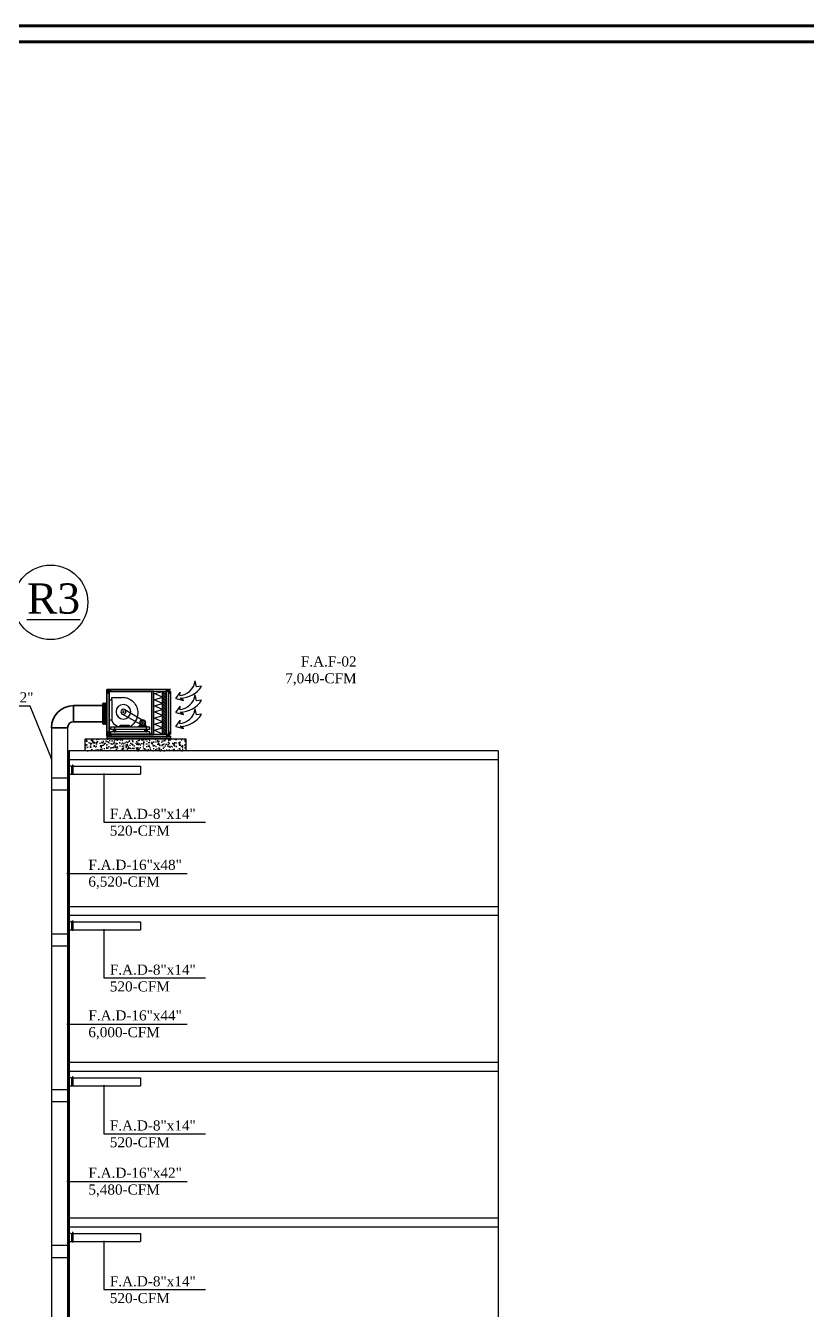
# Model space of a CAD drawing. Extents: x 847 to 949, y 444 to 823.
# Drawn here: x 904.51 to 923.93, y 478.7 to 510.6 of the extents above; entities that cross this region are included whole.
import ezdxf

# ---------------------------------------------------------------- set-up
doc = ezdxf.new("R2010")
doc.units = 0
doc.header["$MEASUREMENT"] = 0
doc.layers.get('0').update_dxf_attribs({"linetype": 'CONTINUOUS', "lineweight": 30})
for name, color, linetype in [('01_AC-EQUIP', 206, 'CONTINUOUS'), ('06_AC-FA.DUCT', 4, 'CONTINUOUS'), ('12-AC-FL.CONN.', 2, 'CONTINUOUS'), ('A.C.VOLUM DAMPER', 2, 'CONTINUOUS')]:
    doc.layers.add(name, color=color, linetype=linetype)
for name, color, linetype, lineweight in [('04-AC_F.A.DUCT', 4, 'CONTINUOUS', 35), ('A-Handrail', 2, 'CONTINUOUS', 30), ('AC-TEXT', 15, 'CONTINUOUS', 30), ('AC.REF(S). PIPING', 3, 'CONTINUOUS', 30), ('exhaust grill', 220, 'CONTINUOUS', 18), ('piping', 15, 'CONTINUOUS', 30), ('seeee', 6, 'CONTINUOUS', 40), ('UG-BORDER', 20, 'CONTINUOUS', 80)]:
    doc.layers.add(name, color=color, linetype=linetype, lineweight=lineweight)
doc.styles.add('AC', font='romans.shx', dxfattribs={"height": 0.2})
doc.dimstyles.get("Standard").update_dxf_attribs({"dimtxt": 0.12, "dimasz": 0.05, "dimexe": 0.18, "dimexo": 0.0625, "dimgap": 0.09, "dimtad": 0, "dimtih": 1, "dimtoh": 1, "dimzin": 0, "dimdsep": 46, "dimtxsty": 'Standard', "dimblk": 'DOT', "dimcen": 0.09, "dimadec": 0, "dimazin": 0, "dimtfac": 1, "dimtofl": 0, "dimtmove": 0, "dimatfit": 3, "dimldrblk": 'DOT', "dimfxl": 1, "dimtolj": 1, "dimtzin": 0, "dimarcsym": 0})

# ---------------------------------------------------------------- blocks, each defined once
blk = doc.blocks.new('A$C74983092')
at = {"layer": '01_AC-EQUIP'}
for points in [[(-1.063, 0.066), (-1.063, 0), (-1.028, 0), (-1.028, 0.031), (-0.997, 0.031), (-0.997, 0.066)], [(0, 0.066), (0, 0), (-0.036, 0), (-0.036, 0.031), (-0.067, 0.031), (-0.067, 0.066)], [(-1.063, -0.716), (-1.063, -0.65), (-1.028, -0.65), (-1.028, -0.681), (-0.997, -0.681), (-0.997, -0.716)], [(-0.036, -0.681), (-0.036, -0.65), (0, -0.65), (0, -0.716), (-0.067, -0.716), (-0.067, -0.681)]]:
    blk.add_hatch(color=160, dxfattribs=at).paths.add_polyline_path(points)
h = blk.add_hatch(dxfattribs=at)
h.set_pattern_fill('ANSI32', color=160, scale=0.094816, style=0)
h.set_pattern_definition([(45, (-67.101423, -493.577206), (-0.0251420207, 0.0251420207), []), (45, (-67.08466, -493.577206), (-0.0251420207, 0.0251420207), [])])
h.paths.add_polyline_path([(-0.931, 0.03), (-0.997, 0.03), (-0.997, -0.681), (-0.931, -0.681)])
at = {"layer": '01_AC-EQUIP', "color": 160}
for p, q in [((-1.063, 0.066), (0, 0.066)), ((-1.063, 0.03), (-0.036, 0.03)), ((-1.028, 0), (-1.063, 0)), ((-1.027, 0.031), (-1.027, -0.681)), ((-0.997, 0.031), (-0.997, 0.066)), ((-0.997, -0.681), (-0.997, 0.03)), ((-0.931, -0.681), (-0.931, 0.03)), ((0, 0.066), (-0.782, 0.066)), ((-0.782, 0.066), (-0.782, 0.066)), ((-0.747, 0.031), (-0.747, -0.681)), ((-0.036, 0.031), (-0.747, 0.031)), ((-0.067, 0.031), (-0.067, 0.066)), ((-0.036, -0.681), (-0.036, 0.031)), ((-0.036, 0.03), (-0.036, -0.681)), ((-0.036, 0), (0, 0)), ((0, -0.716), (0, 0.066)), ((0, 0.066), (0, -0.716)), ((-0.084, -0.068), (-0.255, -0.068)), ((-0.084, -0.108), (-0.084, -0.068)), ((-0.616, -0.464), (-0.298, -0.274)), ((-0.581, -0.525), (-0.256, -0.347)), ((-0.66, -0.548), (-0.66, -0.569)), ((-0.656, -0.547), (-0.634, -0.547)), ((-0.655, -0.58), (-0.655, -0.654)), ((-0.54, -0.547), (-0.561, -0.547)), ((-0.536, -0.548), (-0.536, -0.569)), ((-0.374, -0.555), (-0.223, -0.555)), ((-0.347, -0.542), (-0.36, -0.542)), ((-0.354, -0.548), (-0.354, -0.535)), ((-0.354, -0.551), (-0.354, -0.567)), ((-0.286, -0.542), (-0.299, -0.542)), ((-0.293, -0.548), (-0.293, -0.535)), ((-0.293, -0.551), (-0.293, -0.567)), ((-0.232, -0.542), (-0.245, -0.542)), ((-0.238, -0.548), (-0.238, -0.535)), ((-0.238, -0.551), (-0.238, -0.567)), ((-0.127, -0.58), (-0.127, -0.654)), ((0, -0.716), (-1.064, -0.716)), ((-1.028, -0.65), (-1.063, -0.65)), ((-0.036, -0.681), (-1.063, -0.681)), ((-1.063, -0.716), (-1.063, -0.748)), ((0, -0.748), (-1.063, -0.748)), ((0, -0.72), (-1.061, -0.72)), ((-0.997, -0.681), (-0.997, -0.716)), ((-0.997, -0.681), (-0.997, -0.748)), ((-0.782, -0.716), (0, -0.716)), ((-0.747, -0.681), (-0.036, -0.681)), ((-0.067, -0.681), (-0.067, -0.716)), ((-0.036, -0.65), (0, -0.65)), ((0, -0.716), (0, -0.752))]:
    blk.add_line(p, q, dxfattribs=at)
for points in [[(-1.063, 0.03), (-1.063, -0.681)], [(-1.063, -0.681), (-1.063, 0.03)], [(-0.931, -0.067), (-0.792, -0.006), (-0.931, 0.03)], [(-0.931, -0.681), (-0.931, 0.03)], [(-0.782, 0.03), (-0.782, -0.681)], [(-0.782, -0.681), (-0.782, 0.03)], [(-0.931, -0.169), (-0.792, -0.108), (-0.931, -0.067)], [(-0.931, -0.271), (-0.792, -0.21), (-0.931, -0.169)], [(-0.931, -0.374), (-0.792, -0.312), (-0.931, -0.271)], [(-0.931, -0.476), (-0.792, -0.415), (-0.931, -0.374)], [(-0.931, -0.578), (-0.792, -0.517), (-0.931, -0.476)], [(-0.931, -0.681), (-0.792, -0.619), (-0.931, -0.578)], [(-0.63, -0.533), (-0.643, -0.533), (-0.643, -0.555), (-0.553, -0.555), (-0.553, -0.533), (-0.565, -0.533)]]:
    blk.add_lwpolyline(points, dxfattribs=at)
for points in [[(-0.084, -0.108), (-0.084, -0.447), (-0.036, -0.447), (-0.036, -0.108)], [(-0.715, -0.605), (-0.067, -0.605), (-0.067, -0.561), (-0.715, -0.561)], [(-0.715, -0.681), (-0.067, -0.681), (-0.067, -0.637), (-0.715, -0.637)], [(-0.676, -0.637), (-0.634, -0.637), (-0.634, -0.605), (-0.676, -0.605)], [(-0.671, -0.561), (-0.643, -0.561), (-0.643, -0.555), (-0.671, -0.555)], [(-0.649, -0.533), (-0.649, -0.561), (-0.643, -0.561), (-0.643, -0.533)], [(-0.547, -0.533), (-0.547, -0.561), (-0.553, -0.561), (-0.553, -0.533)], [(-0.525, -0.561), (-0.553, -0.561), (-0.553, -0.555), (-0.525, -0.555)], [(-0.374, -0.561), (-0.223, -0.561), (-0.223, -0.533), (-0.374, -0.533)], [(-0.106, -0.637), (-0.148, -0.637), (-0.148, -0.605), (-0.106, -0.605)]]:
    blk.add_lwpolyline(points, close=True, dxfattribs=at)
for centre, radius in [((-0.276, -0.31), 0.122), ((-0.276, -0.31), 0.042), ((-0.276, -0.31), 0.0134), ((-0.598, -0.494), 0.0507), ((-0.598, -0.494), 0.035), ((-0.598, -0.494), 0.00909), ((-0.354, -0.542), 0.00444), ((-0.293, -0.542), 0.00444), ((-0.238, -0.542), 0.00444)]:
    blk.add_circle(centre, radius, dxfattribs=at)
for centre, radius, start, end in [((-0.256, -0.328), 0.261, 89.8098, 181.0457), ((-0.217, -0.316), 0.3, 183.3325, 234.9147), ((-0.224, -0.418), 0.144, 276.938, 348.446)]:
    blk.add_arc(centre, radius, start, end, dxfattribs=at)
for points in [[(-0.634, -0.605), (-0.634, -0.637), (-0.676, -0.605), (-0.676, -0.637)], [(-0.671, -0.555), (-0.671, -0.561), (-0.649, -0.555), (-0.649, -0.561)], [(-0.649, -0.533), (-0.643, -0.533), (-0.649, -0.561), (-0.643, -0.561)], [(-0.547, -0.533), (-0.553, -0.533), (-0.547, -0.561), (-0.553, -0.561)], [(-0.525, -0.555), (-0.525, -0.561), (-0.547, -0.555), (-0.547, -0.561)], [(-0.148, -0.605), (-0.148, -0.637), (-0.106, -0.605), (-0.106, -0.637)]]:
    blk.add_solid(points, dxfattribs=at)
blk = doc.blocks.new('A$C60D03859')
at = {"layer": '06_AC-FA.DUCT'}
for p, q in [((-0.156, 0.306), (-0.242, -0.048)), ((-0.242, -0.048), (-0.143, 0.1)), ((-0.156, 0.306), (0.115, 0.11)), ((0.115, 0.11), (-0.022, 0.142)), ((0.369, -0.64), (0.64, -0.578)), ((0.403, -0.862), (0.369, -0.64))]:
    blk.add_line(p, q, dxfattribs=at)
for centre, radius, start, end in [((1.032, 0.131), 1.176, 181.52104, 237.68031), ((0.755, 0.192), 0.779, 183.71412, 261.50158)]:
    blk.add_arc(centre, radius, start, end, dxfattribs=at)
blk = doc.blocks.new('A$C4FDA1B52')
at = {"layer": '12-AC-FL.CONN.', "color": 2, "linetype": 'Continuous'}
for p, q in [((-0.13, 0.026), (-0.156, 0)), ((-0.156, -0.8), (-0.156, 0)), ((-0.13, 0.026), (-0.104, 0)), ((-0.13, -0.8), (-0.13, 0)), ((-0.078, 0.026), (-0.104, 0)), ((-0.104, -0.8), (-0.104, 0)), ((-0.078, 0.026), (-0.052, 0)), ((-0.078, -0.8), (-0.078, 0)), ((-0.026, 0.026), (-0.052, 0)), ((-0.052, -0.8), (-0.052, 0)), ((-0.026, 0.026), (0, 0)), ((-0.026, -0.8), (-0.026, 0)), ((0, -0.8), (0, 0)), ((-0.13, -0.826), (-0.156, -0.8)), ((-0.13, -0.826), (-0.104, -0.8)), ((-0.078, -0.826), (-0.104, -0.8)), ((-0.078, -0.826), (-0.052, -0.8)), ((-0.026, -0.826), (-0.052, -0.8)), ((-0.026, -0.826), (0, -0.8))]:
    blk.add_line(p, q, dxfattribs=at)
blk = doc.blocks.new('A$C180A56EA')
at = {"layer": 'A.C.VOLUM DAMPER'}
h = blk.add_hatch(dxfattribs=at)
h.set_pattern_fill('ANSI31', color=256, scale=0.001, style=0)
h.set_pattern_definition([(45, (129.5106855, -230.48025158), (-8.838834765e-05, 8.838834765e-05), [])])
h.paths.add_polyline_path([(0.046, 0.004), (0.046, 0.006), (0.04, 0.006), (0.04, -0.003), (0.046, -0.003), (0.046, 0), (0.06, 0), (0.06, 0.013), (0.057, 0.013), (0.057, 0.004)])
for p, q in [((-0.124, 0.003), (-0.116, 0.003)), ((-0.116, 0), (-0.119, 0.003)), ((-0.119, 0), (-0.116, 0.002)), ((-0.116, 0.002), (-0.118, 0.003)), ((-0.116, 0.003), (-0.117, 0.003)), ((-0.117, 0), (-0.116, 0.001)), ((-0.116, 0), (-0.11, 0.006)), ((-0.116, 0.001), (-0.112, 0.006)), ((-0.11, 0), (-0.116, 0.006)), ((-0.116, 0.002), (-0.113, 0.006)), ((-0.116, -0.003), (-0.116, 0.006)), ((-0.116, 0.003), (-0.114, 0.006)), ((-0.116, 0.006), (-0.11, 0.006)), ((-0.116, 0.006), (-0.116, 0.006)), ((-0.116, 0.005), (-0.115, 0.006)), ((-0.116, -0.001), (-0.11, 0.005)), ((-0.11, -0.001), (-0.116, 0.005)), ((-0.116, -0.002), (-0.11, 0.004)), ((-0.11, -0.003), (-0.116, 0.004)), ((-0.116, -0.003), (-0.11, 0.003)), ((-0.111, -0.003), (-0.116, 0.003)), ((-0.112, -0.003), (-0.116, 0.002)), ((-0.113, -0.003), (-0.116, 0)), ((-0.116, 0), (-0.116, 0)), ((-0.11, 0.001), (-0.115, 0.006)), ((-0.11, 0.002), (-0.114, 0.006)), ((-0.114, -0.003), (-0.11, 0.002)), ((-0.11, 0.003), (-0.113, 0.006)), ((-0.113, 0.002), (0.04, 0.002)), ((-0.113, -0.003), (-0.11, 0.001)), ((-0.11, 0.004), (-0.112, 0.006)), ((0.04, 0.012), (-0.11, 0.012)), ((-0.11, 0.005), (-0.11, 0.006)), ((-0.088, 0.011), (-0.099, -0.007)), ((-0.077, 0.011), (-0.066, -0.007)), ((-0.04, 0.011), (-0.051, -0.007)), ((-0.028, 0.011), (-0.017, -0.007)), ((0.006, 0.011), (-0.006, -0.007)), ((0.017, 0.011), (0.029, -0.007)), ((0.046, 0.006), (0.04, 0.006)), ((0.04, 0.006), (0.04, -0.003)), ((0.046, 0.004), (0.046, 0.006)), ((0.057, 0.004), (0.046, 0.004)), ((0.06, 0.013), (0.057, 0.013)), ((0.057, 0.013), (0.057, 0.004)), ((0.06, 0.013), (0.06, 0)), ((-0.124, 0), (-0.116, 0)), ((-0.114, -0.003), (-0.116, -0.001)), ((-0.115, -0.003), (-0.116, -0.002)), ((-0.11, -0.003), (-0.116, -0.003)), ((-0.112, -0.003), (-0.11, 0)), ((-0.111, -0.003), (-0.11, -0.001)), ((-0.11, -0.003), (-0.11, -0.002)), ((-0.11, -0.008), (0.04, -0.008)), ((0.04, -0.003), (0.046, -0.003)), ((0.06, 0), (0.046, 0)), ((0.046, -0.003), (0.046, 0))]:
    blk.add_line(p, q, dxfattribs=at)
at = {"layer": 'A.C.VOLUM DAMPER', "extrusion": (0, 0, -1)}
for centre, major_axis, start_param, end_param in [((-0.094, 0.002), (0.00135, 0.00135), 3.926991, 7.068583), ((-0.094, 0.002), (-0.00135, 0.00135), 2.356195, 5.497787), ((-0.071, 0.002), (0.00135, 0.00135), 3.926991, 7.068583), ((-0.071, 0.002), (-0.00135, 0.00135), 2.356195, 5.497787), ((-0.046, 0.002), (0.00135, 0.00135), 3.926991, 7.068583), ((-0.046, 0.002), (-0.00135, 0.00135), 2.356195, 5.497787), ((-0.023, 0.002), (0.00135, 0.00135), 3.926991, 7.068583), ((-0.023, 0.002), (-0.00135, 0.00135), 2.356194, 5.497787), ((0, 0.002), (0.00135, 0.00135), 3.926991, 7.068583), ((0, 0.002), (0.00135, 0.00135), 0.785398, 3.926991), ((0.023, 0.002), (0.00135, 0.00135), 3.926991, 7.068583), ((0.023, 0.002), (-0.00135, 0.00135), 2.356195, 5.497787)]:
    blk.add_ellipse(centre, major_axis=major_axis, ratio=1, start_param=start_param, end_param=end_param, dxfattribs=at)
blk = doc.blocks.new('_Dot')
at = {"color": 0, "linetype": 'ByBlock', "lineweight": -2}
blk.add_line((-0.5, 0), (-1, 0), dxfattribs=at)
at = {"color": 0, "linetype": 'ByBlock', "const_width": 0.5}
blk.add_lwpolyline([(-0.25, 0, 1), (0.25, 0, 1)], format="xyb", close=True, dxfattribs=at)

msp = doc.modelspace()

# ---------------------------------------------------------------- hatches: boundary and pattern name
at = {"layer": 'A-Handrail', "ltscale": 0.01}
h = msp.add_hatch(dxfattribs=at)
h.set_pattern_fill('AR-CONC', color=254, scale=0.001, style=0)
h.set_pattern_definition([(50, (-1148.96546, -375.23417), (0.182184669, -0.015939086), [0.01905, -0.20955]), (355, (-1148.96546, -375.23417), (-0.035243421, 0.191056845), [0.01524, -0.167640584]), (100.451445, (-1148.95028, -375.2355), (0.146941247, 0.175117752), [0.016190009, -0.178090245]), (46.1842, (-1148.96546, -375.18337), (0.27107904, -0.042042328), [0.028575, -0.314325]), (96.635558, (-1148.94287, -375.18687), (0.237404134, 0.247426125), [0.024285023, -0.267135608]), (351.184151, (-1148.96546, -375.18337), (0.237404134, 0.247426125), [0.022859967, -0.251459732]), (21, (-1148.94006, -375.19607), (0.151614391, -0.102265198), [0.01905, -0.20955]), (326, (-1148.94006, -375.19607), (0.061802028, 0.184187966), [0.01524, -0.16764]), (71.451445, (-1148.92742, -375.2046), (0.213416419, 0.081922769), [0.016190009, -0.178089938]), (37.5, (-1148.96546, -375.23417), (0.0030886033, 0.0845550389), [0, -0.165608, 0, -0.17018, 0, -0.168275]), (7.5, (-1148.96546, -375.23417), (0.0668196625, 0.100180575), [0, -0.097028, 0, -0.161798, 0, -0.064135]), (327.5, (-1149.0221, -375.23417), (0.1355905952, -0.005728744), [0, -0.0635, 0, -0.19812, 0, -0.26289]), (317.5, (-1149.0475, -375.23417), (0.1481291814, 0.025426491), [0, -0.08255, 0, -0.131572, 0, -0.18669])])
h.paths.add_polyline_path([(905.988, 492.594), (905.988, 492.894), (908.488, 492.894), (908.488, 492.594)])

# ---------------------------------------------------------------- linework, layer by layer
at = {"layer": '04-AC_F.A.DUCT'}
for p, q in [((906.431, 493.717), (905.701, 493.717)), ((905.701, 493.317), (905.701, 493.717)), ((906.431, 493.317), (905.701, 493.317)), ((905.551, 493.167), (905.151, 493.167))]:
    msp.add_line(p, q, dxfattribs=at)
for radius in [0.55, 0.15]:
    msp.add_arc((905.701, 493.167), radius, 90, 180, dxfattribs=at)
at = {"layer": '06_AC-FA.DUCT'}
for p, q in [((905.151, 493.167), (905.151, 472.565)), ((905.551, 493.167), (905.551, 461.314)), ((905.551, 492.015), (907.36, 492.015)), ((905.651, 492.215), (907.36, 492.215)), ((905.651, 492.215), (905.651, 492.015)), ((907.36, 492.215), (907.36, 492.015)), ((905.551, 491.915), (905.151, 491.915)), ((905.551, 491.615), (905.151, 491.615)), ((905.651, 488.345), (907.36, 488.345)), ((905.651, 488.345), (905.651, 488.145)), ((907.36, 488.345), (907.36, 488.145)), ((905.551, 488.045), (905.151, 488.045)), ((905.551, 488.145), (907.36, 488.145)), ((905.551, 487.745), (905.151, 487.745)), ((905.651, 484.475), (907.36, 484.475)), ((905.651, 484.475), (905.651, 484.275)), ((907.36, 484.475), (907.36, 484.275)), ((905.551, 484.175), (905.151, 484.175)), ((905.551, 484.275), (907.36, 484.275)), ((905.551, 483.875), (905.151, 483.875)), ((905.651, 480.605), (907.36, 480.605)), ((905.651, 480.605), (905.651, 480.405)), ((907.36, 480.605), (907.36, 480.405)), ((905.551, 480.305), (905.151, 480.305)), ((905.551, 480.405), (907.36, 480.405)), ((905.551, 480.005), (905.151, 480.005))]:
    msp.add_line(p, q, dxfattribs=at)
for centre in [(905.651, 492.315), (905.651, 488.445), (905.651, 484.575), (905.651, 480.705)]:
    msp.add_arc(centre, 0.1, 180, 270, dxfattribs=at)
at = {"layer": 'A-Handrail', "color": 254, "ltscale": 0.01}
msp.add_lwpolyline([(905.988, 492.594), (905.988, 492.894), (908.488, 492.894), (908.488, 492.594)], close=True, dxfattribs=at)
at = {"layer": 'AC.REF(S). PIPING', "color": 252, "linetype": 'Continuous'}
for p, q in [((916.246, 492.594), (905.579, 492.594)), ((916.246, 492.374), (905.579, 492.374)), ((916.246, 492.594), (916.246, 457.544)), ((916.246, 488.724), (905.579, 488.724)), ((916.246, 488.504), (905.579, 488.504)), ((916.246, 484.854), (905.579, 484.854)), ((916.246, 484.634), (905.579, 484.634)), ((916.246, 480.984), (905.579, 480.984)), ((916.246, 480.764), (905.579, 480.764))]:
    msp.add_line(p, q, dxfattribs=at)
at = {"layer": 'piping', "color": 2, "linetype": 'Continuous'}
msp.add_circle((905.13, 496.283), 0.924, dxfattribs=at)
at = {"layer": 'seeee'}
msp.add_line((905.579, 492.594), (905.579, 457.764), dxfattribs=at)
at = {"layer": 'UG-BORDER', "color": 7}
for p, q in [((943.351, 510.605), (847.351, 510.605)), ((942.947, 510.2), (847.755, 510.2))]:
    msp.add_line(p, q, dxfattribs=at)

# ---------------------------------------------------------------- block references
at = {"layer": '01_AC-EQUIP', "color": 160, "xscale": -1.485529739991759, "yscale": 1.485529739991759, "zscale": 1.485529740018002}
msp.add_blockref('A$C74983092', (906.528, 494.024), dxfattribs=at)
at = {"layer": '06_AC-FA.DUCT', "xscale": 0.6250000007241284, "yscale": 0.6250000007241284, "zscale": 0.6250000007241284}
msp.add_blockref('A$C4FDA1B52', (906.528, 493.767), dxfattribs=at)
at = {"layer": 'A.C.VOLUM DAMPER', "xscale": 1.33333365848994, "yscale": 1.33333365848994, "zscale": 1.33333365848994, "rotation": 90}
for p in [(905.682, 492.162), (905.682, 488.292), (905.682, 484.422), (905.682, 480.552)]:
    msp.add_blockref('A$C180A56EA', p, dxfattribs=at)
at = {"layer": 'exhaust grill', "xscale": 0.5496744661359118, "yscale": 0.5496744661359118, "zscale": 0.5496744661359118, "rotation": 90}
for p in [(908.406, 493.98), (908.406, 493.634), (908.406, 493.282)]:
    msp.add_blockref('A$C60D03859', p, dxfattribs=at)

# ---------------------------------------------------------------- texts
at = {"layer": 'AC-TEXT', "color": 7, "linetype": 'Continuous', "char_height": 0.25, "width": 6.18694, "style": 'AC'}
for s, insert, attachment_point in [('\\A1;{\\fTimes New Roman|b0|i0|c0|p18;\\C256;F.A.F-02\\P7,040-CFM \\P\\fArial|b0|i0|c0|p34;\\C34;\\P\\fTimes New Roman|b0|i0|c0|p18;  }', (912.732, 494.939), 3), ('\\A1;{\\fTimes New Roman|b0|i0|c0|p18;\\C4;F.A.D-16"x52"\\P7,040-CFM \\C256;\\P\\fArial|b0|i0|c0|p34;\\C34;\\P\\fTimes New Roman|b0|i0|c0|p18;  }', (902.381, 494.048), 1), ('\\A1;{\\fTimes New Roman|b0|i0|c0|p18;\\C4;F.A.D-8"x14"\\P520-CFM \\C256;\\P\\fArial|b0|i0|c0|p34;\\C34;\\P\\fTimes New Roman|b0|i0|c0|p18;  }', (906.601, 491.155), 1), ('\\A1;{\\fTimes New Roman|b0|i0|c0|p18;\\C4;F.A.D-16"x48"\\P6,520-CFM \\C256;\\P\\fArial|b0|i0|c0|p34;\\C34;\\P\\fTimes New Roman|b0|i0|c0|p18;  }', (906.068, 489.889), 1), ('\\A1;{\\fTimes New Roman|b0|i0|c0|p18;\\C4;F.A.D-8"x14"\\P520-CFM \\C256;\\P\\fArial|b0|i0|c0|p34;\\C34;\\P\\fTimes New Roman|b0|i0|c0|p18;  }', (906.601, 487.285), 1), ('\\A1;{\\fTimes New Roman|b0|i0|c0|p18;\\C4;F.A.D-16"x44"\\P6,000-CFM \\C256;\\P\\fArial|b0|i0|c0|p34;\\C34;\\P\\fTimes New Roman|b0|i0|c0|p18;  }', (906.068, 486.149), 1), ('\\A1;{\\fTimes New Roman|b0|i0|c0|p18;\\C4;F.A.D-8"x14"\\P520-CFM \\C256;\\P\\fArial|b0|i0|c0|p34;\\C34;\\P\\fTimes New Roman|b0|i0|c0|p18;  }', (906.601, 483.415), 1), ('\\A1;{\\fTimes New Roman|b0|i0|c0|p18;\\C4;F.A.D-16"x42"\\P5,480-CFM \\C256;\\P\\fArial|b0|i0|c0|p34;\\C34;\\P\\fTimes New Roman|b0|i0|c0|p18;  }', (906.068, 482.241), 1), ('\\A1;{\\fTimes New Roman|b0|i0|c0|p18;\\C4;F.A.D-8"x14"\\P520-CFM \\C256;\\P\\fArial|b0|i0|c0|p34;\\C34;\\P\\fTimes New Roman|b0|i0|c0|p18;  }', (906.601, 479.545), 1)]:
    msp.add_mtext(s, dxfattribs=dict(at, insert=insert, attachment_point=attachment_point))
at = {"layer": 'piping', "color": 2, "linetype": 'Continuous', "insert": (904.541, 496.753), "char_height": 0.75, "width": 18.56082, "attachment_point": 1, "style": 'AC'}
msp.add_mtext('\\A1;{\\fTimes New Roman|b0|i0|c0|p18;\\L\\C1;R3\\fArial|b0|i0|c0|p34;\\l\\C34;\\P\\fTimes New Roman|b0|i0|c0|p18;  }', dxfattribs=at)

# ---------------------------------------------------------------- leaders
at = {"layer": 'AC-TEXT', "color": 7, "linetype": 'Continuous'}
msp.add_leader([(905.151, 492.401), (904.623, 493.707), (902.13, 493.707)], dimstyle='Standard', dxfattribs=at)
for points in [[(906.456, 492.015), (906.456, 490.823), (908.979, 490.823)], [(905.551, 489.548), (908.521, 489.548)], [(906.456, 488.145), (906.456, 486.953), (908.979, 486.953)], [(905.551, 485.808), (908.521, 485.808)], [(906.456, 484.275), (906.456, 483.083), (908.979, 483.083)], [(905.551, 481.9), (908.521, 481.9)], [(906.456, 480.405), (906.456, 479.213), (908.979, 479.213)]]:
    msp.add_leader(points, dimstyle='Standard', override={"dimgap": 0.09, "dimtad": 0}, dxfattribs=at)

doc.saveas('drawing.dxf')
